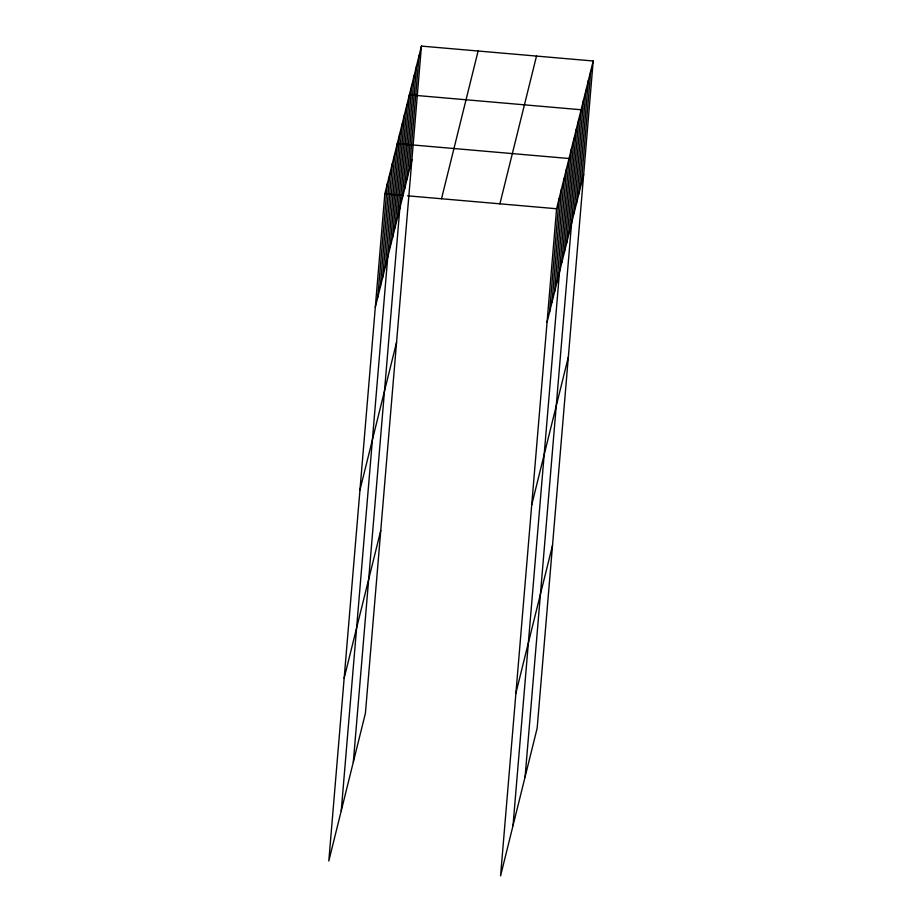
<?xml version="1.0" encoding="UTF-8"?>
<svg xmlns="http://www.w3.org/2000/svg" width="922" height="922" viewBox="0 0 922 922"><rect width="100%" height="100%" fill="white"/><g stroke="black" fill="none" stroke-linecap="round" stroke-linejoin="round"><path stroke-width="1.38" d="M421.435 46.1L384.831 193.851L328.808 861.01L365.412 713.259L421.435 46.1L593.192 60.99L537.169 728.149L500.565 875.9L556.588 208.741L593.192 60.99M377.79 297.23L387.321 183.801M380.279 287.18L389.81 173.751M382.768 277.142L392.299 163.701M385.258 267.092L394.789 153.663M341.255 810.772L397.278 143.613L569.035 158.503L513.012 825.663M390.167 247.292L399.699 133.863M392.588 237.542L402.107 124.113M394.996 227.792L404.528 114.363M397.417 218.041L406.948 104.612M353.333 762.01L409.356 94.851L581.114 109.753L525.091 776.912M402.246 198.541L411.777 85.101M404.666 188.791L414.197 75.35M407.086 179.041L416.606 65.6M409.495 169.279L419.026 55.85M549.547 312.132L559.078 198.691M552.036 302.082L561.567 188.653M554.525 292.032L564.057 178.603M557.015 281.982L566.546 168.553M561.924 262.194L571.444 148.753M564.333 252.444L573.864 139.003M566.753 242.682L576.285 129.253M569.174 232.932L578.693 119.503M574.003 213.431L583.522 100.002M576.423 203.681L585.943 90.252M578.832 193.931L588.363 80.502M581.252 184.181L590.772 70.752M375.3 307.28L411.915 159.529M359.96 490.008L396.575 342.258M441.511 198.76L478.115 51.021M344.148 678.269L380.763 530.53M499.908 203.82L536.512 56.081M547.057 322.17L583.672 174.431M531.717 504.899L568.321 357.16M515.905 693.171L552.509 545.421M384.831 193.851L403.248 195.441M407.501 195.81L556.588 208.741"/></g></svg>
